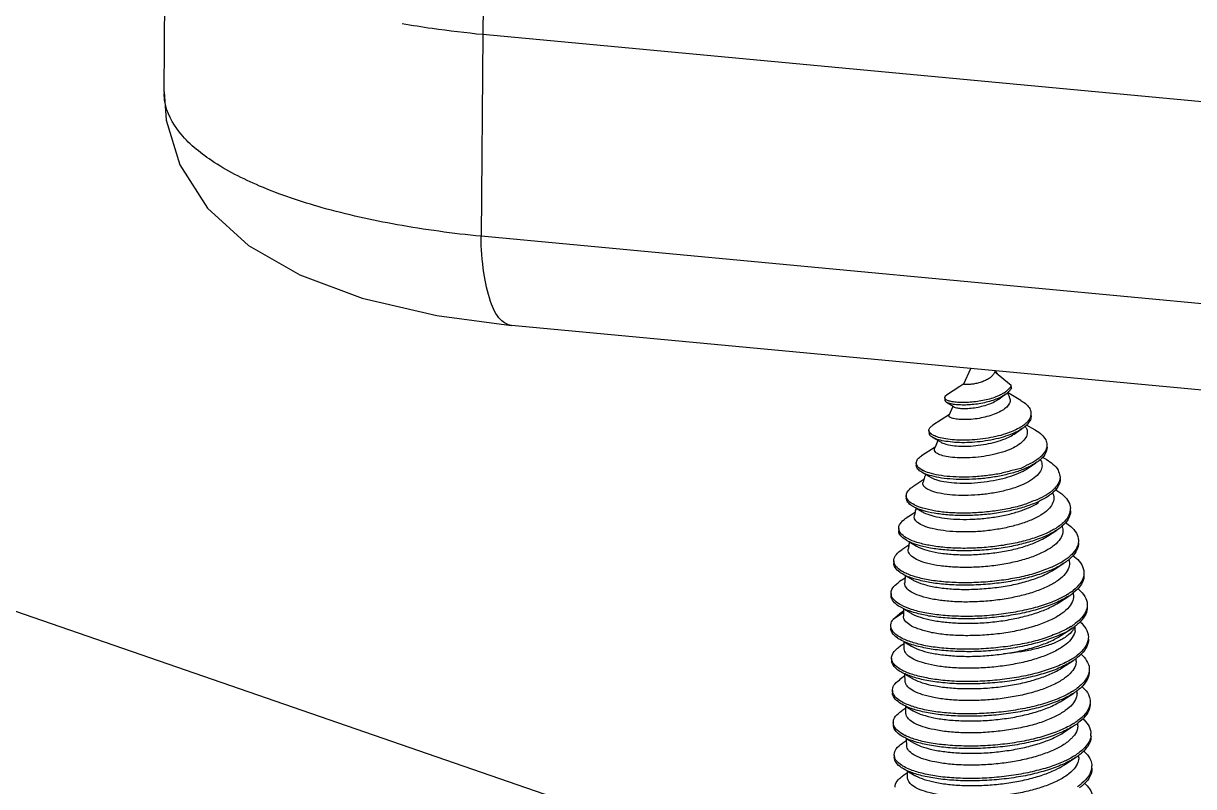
# Model space of a CAD drawing. Header units: millimetres. Extents: x 1779 to 2074, y -741 to -536.
# Drawn here: x 1833.53 to 1845.81, y -717.21 to -709.2 of the extents above; entities that cross this region are included whole.
import ezdxf

# ---------------------------------------------------------------- set-up
doc = ezdxf.new("R2010")
doc.units = ezdxf.units.MM
doc.layers.add('3_ALL_AXES', color=7, linetype='Continuous')
doc.layers.add('from', color=7, linetype='Continuous', lineweight=13)
doc.styles.get("Standard").update_dxf_attribs({"font": 'txt', "bigfont": 'gbcbig.shx'})
doc.dimstyles.new('ISO', dxfattribs={"dimscale": 0.6, "dimtxt": 2.5, "dimasz": 2.5, "dimexe": 1.25, "dimexo": 0.625, "dimtad": 0, "dimdsep": 46, "dimtxsty": 'Standard', "dimblk": 'OPEN', "dimcen": 0, "dimclrd": 4, "dimclre": 4, "dimadec": 0, "dimazin": 0, "dimtfac": 1, "dimtofl": 0, "dimtmove": 0, "dimatfit": 3, "dimfxl": 1, "dimarcsym": 0})

# ---------------------------------------------------------------- blocks, each defined once
blk = doc.blocks.new('_Open')
at = {"color": 0, "linetype": 'ByBlock', "lineweight": -2}
for p, q in [((-1, 0.1667), (0, 0)), ((-1, -0.1667), (0, 0)), ((0, 0), (-1, 0))]:
    blk.add_line(p, q, dxfattribs=at)

msp = doc.modelspace()

# ---------------------------------------------------------------- linework, layer by layer
at = {"color": 7, "linetype": 'Continuous'}
for p, q in [((1835.01, -709.919), (1835.028, -707.801)), ((1838.353, -709.312), (1838.334, -711.432)), ((1838.353, -709.312), (1888.547, -714.012)), ((1888.639, -716.142), (1838.334, -711.432)), ((1888.957, -717.079), (1838.652, -712.369)), ((1843.896, -712.997), (1843.721, -712.854)), ((1843.358, -713.006), (1843.218, -713.098)), ((1843.397, -712.98), (1843.358, -713.006)), ((1843.997, -713.154), (1843.855, -713.072)), ((1843.897, -713.022), (1843.896, -712.997)), ((1843.198, -713.124), (1843.199, -713.15)), ((1843.217, -713.173), (1843.25, -713.193)), ((1843.25, -713.193), (1843.298, -713.222)), ((1843.247, -713.301), (1843.072, -713.415)), ((1844.145, -713.462), (1844.057, -713.412)), ((1843.033, -713.468), (1843.034, -713.493)), ((1843.073, -713.541), (1843.16, -713.593)), ((1843.098, -713.643), (1842.954, -713.736)), ((1842.9, -713.811), (1842.9, -713.836)), ((1844.067, -713.867), (1844.154, -713.81)), ((1844.266, -713.775), (1844.223, -713.751)), ((1842.957, -713.906), (1843.049, -713.96)), ((1842.979, -713.985), (1842.862, -714.061)), ((1842.794, -714.154), (1842.795, -714.179)), ((1842.897, -714.285), (1842.964, -714.323)), ((1842.887, -714.328), (1842.794, -714.389)), ((1842.716, -714.496), (1842.717, -714.521)), ((1844.276, -714.578), (1844.373, -714.515)), ((1842.827, -714.639), (1842.902, -714.682)), ((1842.822, -714.673), (1842.748, -714.72)), ((1842.663, -714.837), (1842.664, -714.863)), ((1844.345, -714.929), (1844.448, -714.862)), ((1842.782, -715.019), (1842.725, -715.055)), ((1842.784, -714.991), (1842.863, -715.037)), ((1842.635, -715.178), (1842.636, -715.204)), ((1844.392, -715.276), (1844.5, -715.206)), ((1842.659, -715.448), (1842.766, -715.376)), ((1842.659, -715.448), (1842.722, -715.394)), ((1842.766, -715.365), (1842.722, -715.394)), ((1842.766, -715.341), (1842.846, -715.387)), ((1842.631, -715.518), (1842.632, -715.544)), ((1844.417, -715.621), (1844.531, -715.546)), ((1842.772, -715.706), (1842.731, -715.732)), ((1842.771, -715.687), (1842.85, -715.733)), ((1842.641, -715.857), (1842.641, -715.883)), ((1844.427, -715.96), (1844.543, -715.885)), ((1842.781, -716.045), (1842.74, -716.071)), ((1842.78, -716.026), (1842.859, -716.072)), ((1842.65, -716.196), (1842.65, -716.221)), ((1844.436, -716.299), (1844.552, -716.224)), ((1842.79, -716.384), (1842.749, -716.41)), ((1842.789, -716.365), (1842.868, -716.41)), ((1842.659, -716.535), (1842.659, -716.56)), ((1844.445, -716.638), (1844.561, -716.562)), ((1842.799, -716.723), (1842.758, -716.749)), ((1842.798, -716.704), (1842.877, -716.749)), ((1842.668, -716.874), (1842.668, -716.899)), ((1844.454, -716.977), (1844.57, -716.901)), ((1844.577, -716.897), (1844.57, -716.901)), ((1842.808, -717.061), (1842.767, -717.088)), ((1842.807, -717.043), (1842.886, -717.088))]:
    msp.add_line(p, q, dxfattribs=at)
for points in [[(1835.01, -709.917), (1835.032, -710.214), (1835.175, -710.682), (1835.466, -711.135), (1835.896, -711.527), (1836.433, -711.836), (1837.086, -712.08), (1837.87, -712.264), (1838.652, -712.369)], [(1843.765, -713.14), (1843.802, -713.114), (1843.832, -713.092)], [(1843.925, -713.507), (1843.976, -713.473), (1844.007, -713.452)]]:
    msp.add_lwpolyline(points, dxfattribs=at)
for centre, radius, start, end in [((1839.332, -698.749), 10.608, 260.0906, 261.8047), ((1839.51, -697.482), 11.887, 261.8256, 264.411), ((1835.589, -709.93), 0.578, 178.947, 180.4915), ((1843.648, -712.801), 0.323, 302.406, 306.4602), ((1843.673, -712.836), 0.28, 306.4952, 308.3265), ((1843.746, -713.033), 0.472, 302.095, 302.4861), ((1843.827, -713.151), 0.329, 307.6381, 308.9496), ((1843.847, -713.199), 0.299, 310.3115, 311.0659), ((1843.199, -713.285), 0.264, 242.5628, 243.4118), ((1843.956, -713.471), 0.371, 308.694, 310.283), ((1843.973, -713.515), 0.346, 310.9973, 311.8483), ((1843.122, -713.582), 0.343, 242.0743, 242.6215), ((1843.929, -713.607), 0.635, 302.052, 302.4549), ((1844.058, -713.79), 0.41, 308.6608, 310.6302), ((1844.075, -713.834), 0.386, 310.795, 311.8042), ((1844.369, -714.291), 0.148, 347.9859, 1.579), ((1844.121, -714.088), 0.474, 308.2567, 310.1066), ((1844.116, -714.106), 0.483, 308.2666, 309.6037), ((1844.144, -714.14), 0.438, 309.6053, 310.9605), ((1844.048, -714.221), 0.733, 302.0908, 302.3936), ((1844.18, -714.411), 0.502, 307.0781, 309.4897), ((1844.196, -714.455), 0.479, 308.7918, 310.0077), ((1844.139, -714.626), 0.661, 301.9015, 306.0939), ((1844.184, -714.688), 0.585, 306.1483, 308.0979), ((1844.157, -714.676), 0.631, 302.9574, 307.2621), ((1844.194, -714.726), 0.569, 307.3197, 308.3565), ((1844.111, -714.873), 0.772, 302.1032, 302.4429), ((1844.143, -714.923), 0.712, 302.4215, 304.2335), ((1844.17, -714.988), 0.665, 302.9099, 305.579), ((1844.202, -715.009), 0.608, 304.2161, 307.0299), ((1844.217, -715.055), 0.583, 305.6113, 307.0659), ((1844.244, -715.09), 0.539, 307.0652, 308.6938), ((1844.399, -715.467), 0.174, 325.0887, 330.1043), ((1844.422, -715.547), 0.146, 350.838, 1.826), ((1844.162, -715.273), 0.699, 301.9261, 304.4175), ((1844.182, -715.327), 0.665, 302.9721, 305.5126), ((1844.201, -715.331), 0.629, 304.4271, 306.6197), ((1844.209, -715.367), 0.617, 305.5332, 306.5701), ((1844.428, -715.884), 0.148, 357.7287, 1.1511), ((1842.995, -715.52), 0.525, 242.277, 242.63), ((1844.139, -715.561), 0.759, 302.1029, 302.9979), ((1844.163, -715.598), 0.715, 302.9934, 303.9969), ((1844.182, -715.652), 0.681, 302.9274, 305.319), ((1844.213, -715.672), 0.626, 303.9646, 306.646), ((1844.23, -715.72), 0.598, 305.3469, 306.679), ((1844.439, -716.223), 0.147, 357.6741, 1.1644), ((1844.222, -716.012), 0.625, 304.3828, 306.662), ((1844.18, -715.951), 0.698, 301.8938, 304.3742), ((1844.202, -716.008), 0.661, 302.961, 305.5061), ((1844.231, -716.049), 0.611, 305.5276, 306.5985), ((1844.447, -716.562), 0.148, 357.7167, 1.162), ((1843.01, -716.204), 0.518, 242.2442, 243.335), ((1844.569, -716.652), 0.163, 352.3367, 1.0701), ((1844.161, -716.246), 0.751, 302.1085, 302.7358), ((1844.173, -716.265), 0.729, 302.7345, 303.6458), ((1844.244, -716.392), 0.605, 305.3297, 306.6438), ((1844.197, -716.326), 0.686, 303.6367, 304.9448), ((1844.223, -716.362), 0.641, 304.9557, 305.3383), ((1844.459, -716.9), 0.145, 359.8364, 1.169), ((1844.584, -716.993), 0.158, 352.7893, 1.9508), ((1844.242, -716.693), 0.621, 304.3336, 306.6947)]:
    msp.add_arc(centre, radius, start, end, dxfattribs=at)
for points, start_tangent, end_tangent in [([(1838.626, -708.194), (1838.516, -708.367), (1838.426, -708.639), (1838.369, -708.97), (1838.353, -709.312)], (-0.708386, -0.705825), (0.01735, -0.999849)), ([(1838.334, -711.432), (1837.453, -711.31), (1836.669, -711.132), (1836.011, -710.904), (1835.505, -710.636), (1835.169, -710.337), (1835.018, -710.02), (1835.011, -709.935)], (-0.994958, 0.100293), (-0.008617, 0.999963)), ([(1838.652, -712.368), (1838.541, -712.308), (1838.435, -712.116), (1838.364, -711.814), (1838.334, -711.432)], (-0.990413, 0.138138), (-0.01735, 0.999849)), ([(1843.721, -712.854), (1843.708, -712.882), (1843.683, -712.909), (1843.648, -712.933), (1843.605, -712.953), (1843.557, -712.969), (1843.51, -712.98), (1843.467, -712.986), (1843.432, -712.988), (1843.408, -712.986)], (-0.212701, -0.977117), (-0.992504, 0.122211)), ([(1843.408, -712.986), (1843.398, -712.982), (1843.398, -712.98)], (-0.992504, 0.122211), (0.492333, 0.870407)), ([(1843.821, -713.074), (1843.793, -713.09), (1843.751, -713.11)], (-0.843759, -0.536721), (-0.922001, -0.387187)), ([(1843.857, -713.074), (1843.841, -713.087), (1843.832, -713.092)], (-0.753329, -0.657644), (-0.822633, -0.568572)), ([(1843.875, -713.029), (1843.847, -713.056)], (-0.657857, -0.753143), (-0.784277, -0.620411)), ([(1843.897, -713.022), (1843.876, -713.055), (1843.857, -713.074)], (-0.404676, -0.91446), (-0.753329, -0.657644)), ([(1843.896, -712.997), (1843.875, -713.029)], (-0.404676, -0.91446), (-0.657857, -0.753143)), ([(1843.198, -713.124), (1843.198, -713.121), (1843.21, -713.103), (1843.218, -713.098)], (-0.092171, 0.995743), (0.831569, 0.555421)), ([(1843.227, -713.153), (1843.204, -713.138), (1843.198, -713.124)], (-0.924746, 0.380584), (-0.092171, 0.995743)), ([(1843.217, -713.173), (1843.205, -713.163), (1843.199, -713.15)], (-0.867523, 0.497397), (-0.092171, 0.995743)), ([(1843.832, -713.092), (1843.793, -713.116), (1843.735, -713.142), (1843.669, -713.164), (1843.597, -713.182), (1843.523, -713.194), (1843.449, -713.201), (1843.38, -713.202), (1843.318, -713.199), (1843.266, -713.19), (1843.228, -713.178), (1843.217, -713.173)], (-0.822633, -0.568572), (-0.867523, 0.497397)), ([(1843.751, -713.11), (1843.735, -713.117), (1843.668, -713.139), (1843.597, -713.156), (1843.522, -713.168), (1843.448, -713.175), (1843.379, -713.177), (1843.317, -713.173), (1843.265, -713.165), (1843.227, -713.153)], (-0.922001, -0.387187), (-0.924746, 0.380584)), ([(1843.877, -713.183), (1843.849, -713.223), (1843.801, -713.259), (1843.737, -713.292), (1843.661, -713.318), (1843.579, -713.338), (1843.495, -713.351), (1843.415, -713.355), (1843.346, -713.353), (1843.291, -713.345), (1843.256, -713.332), (1843.242, -713.315), (1843.244, -713.308)], (-0.415835, -0.90944), (0.451791, 0.892124)), ([(1843.298, -713.223), (1843.322, -713.231), (1843.366, -713.237), (1843.425, -713.238), (1843.493, -713.233), (1843.566, -713.22), (1843.639, -713.2), (1843.705, -713.174), (1843.76, -713.143), (1843.765, -713.14)], (0.758631, -0.651521), (0.812091, 0.58353)), ([(1843.875, -713.108), (1843.875, -713.109), (1843.885, -713.146), (1843.877, -713.183)], (0.468785, -0.883312), (-0.415835, -0.90944)), ([(1843.997, -713.154), (1844.019, -713.167), (1844.066, -713.207), (1844.095, -713.251), (1844.103, -713.288)], (0.865688, -0.500584), (0.031612, -0.9995)), ([(1844.104, -713.314), (1844.104, -713.322), (1844.091, -713.368), (1844.055, -713.414), (1844.044, -713.425)], (0.031612, -0.9995), (-0.753935, -0.656949)), ([(1844.103, -713.288), (1844.103, -713.296), (1844.09, -713.343)], (0.031612, -0.9995), (-0.464042, -0.885813)), ([(1843.033, -713.468), (1843.033, -713.463), (1843.049, -713.434), (1843.072, -713.415)], (-0.060872, 0.998146), (0.842295, 0.539017)), ([(1844.052, -713.442), (1844.058, -713.454), (1844.063, -713.505), (1844.04, -713.556), (1843.992, -713.605), (1843.92, -713.65), (1843.829, -713.688), (1843.723, -713.719), (1843.608, -713.741), (1843.491, -713.754), (1843.379, -713.757), (1843.278, -713.752), (1843.194, -713.738), (1843.133, -713.717), (1843.097, -713.691)], (0.44833, -0.893868), (-0.561926, 0.827188)), ([(1843.997, -713.433), (1843.925, -713.471), (1843.913, -713.476)], (-0.847164, -0.531331), (-0.919358, -0.393421)), ([(1844.028, -713.411), (1843.999, -713.432)], (-0.791816, -0.61076), (-0.843518, -0.537102)), ([(1844.041, -713.427), (1844.007, -713.452)], (-0.762519, -0.646966), (-0.833654, -0.552287)), ([(1844.09, -713.343), (1844.055, -713.388), (1844.034, -713.407)], (-0.464042, -0.885813), (-0.777629, -0.628723)), ([(1843.043, -713.492), (1843.033, -713.468)], (-0.589965, 0.807428), (-0.060872, 0.998146)), ([(1843.072, -713.541), (1843.044, -713.518), (1843.034, -713.493)], (-0.873709, 0.48645), (-0.060872, 0.998146)), ([(1843.077, -713.519), (1843.043, -713.492)], (-0.887504, 0.4608), (-0.589965, 0.807428)), ([(1844.007, -713.452), (1844, -713.457), (1843.926, -713.496), (1843.837, -713.53), (1843.735, -713.558), (1843.627, -713.579), (1843.515, -713.592), (1843.405, -713.597), (1843.302, -713.594), (1843.21, -713.583), (1843.134, -713.567), (1843.078, -713.544), (1843.072, -713.541)], (-0.833654, -0.552287), (-0.873709, 0.48645)), ([(1843.913, -713.476), (1843.836, -713.505), (1843.735, -713.533), (1843.626, -713.553), (1843.514, -713.566), (1843.404, -713.571), (1843.301, -713.568), (1843.209, -713.558), (1843.133, -713.541), (1843.081, -713.521)], (-0.919358, -0.393421), (-0.894234, 0.447599)), ([(1843.16, -713.594), (1843.179, -713.602), (1843.239, -713.62), (1843.32, -713.631), (1843.417, -713.634), (1843.523, -713.628), (1843.632, -713.612), (1843.736, -713.588), (1843.831, -713.556), (1843.91, -713.517), (1843.925, -713.507)], (0.86962, -0.493722), (0.830616, 0.556846)), ([(1844.145, -713.462), (1844.151, -713.465), (1844.216, -713.514), (1844.257, -713.568), (1844.27, -713.62)], (0.86633, -0.499472), (0.030405, -0.999538)), ([(1843.097, -713.691), (1843.09, -713.663), (1843.091, -713.659)], (-0.561926, 0.827188), (0.330686, 0.943741)), ([(1844.268, -713.644), (1844.255, -713.682), (1844.212, -713.738), (1844.196, -713.753)], (-0.186028, -0.982545), (-0.762768, -0.646672)), ([(1844.271, -713.645), (1844.271, -713.65), (1844.256, -713.707), (1844.213, -713.764), (1844.204, -713.772)], (0.030405, -0.999538), (-0.74489, -0.667187)), ([(1844.27, -713.62), (1844.27, -713.625), (1844.268, -713.644)], (0.030405, -0.999538), (-0.186028, -0.982545)), ([(1842.9, -713.811), (1842.9, -713.81), (1842.914, -713.771), (1842.954, -713.736)], (-0.030336, 0.99954), (0.84656, 0.532294)), ([(1842.916, -713.849), (1842.9, -713.811)], (-0.628085, 0.778145), (-0.030336, 0.99954)), ([(1844.154, -713.81), (1844.143, -713.817), (1844.05, -713.865), (1843.936, -713.907), (1843.807, -713.94), (1843.669, -713.965), (1843.526, -713.979), (1843.385, -713.984), (1843.253, -713.978), (1843.135, -713.963), (1843.037, -713.94), (1842.963, -713.91), (1842.957, -713.906)], (-0.836656, -0.547728), (-0.872169, 0.489205)), ([(1844.143, -713.791), (1844.052, -713.838)], (-0.849313, -0.52789), (-0.91621, -0.400699)), ([(1844.188, -713.76), (1844.143, -713.791)], (-0.780407, -0.625272), (-0.849313, -0.52789)), ([(1844.2, -713.776), (1844.154, -713.81)], (-0.754718, -0.65605), (-0.836656, -0.547728)), ([(1844.21, -713.789), (1844.213, -713.797), (1844.217, -713.853), (1844.193, -713.91)], (0.374118, -0.927381), (-0.571022, -0.820935)), ([(1844.266, -713.775), (1844.333, -713.822), (1844.387, -713.884), (1844.407, -713.949), (1844.408, -713.953)], (0.86696, -0.498378), (0.023168, -0.999732)), ([(1842.957, -713.906), (1842.916, -713.874), (1842.9, -713.836)], (-0.872169, 0.489205), (-0.030336, 0.99954)), ([(1842.962, -713.884), (1842.916, -713.849)], (-0.883549, 0.468338), (-0.628085, 0.778145)), ([(1844.052, -713.838), (1844.049, -713.84), (1843.936, -713.881), (1843.807, -713.915), (1843.668, -713.939), (1843.525, -713.954), (1843.384, -713.958), (1843.252, -713.953), (1843.134, -713.938), (1843.036, -713.915), (1842.965, -713.886)], (-0.91621, -0.400699), (-0.887982, 0.459878)), ([(1844.193, -713.91), (1844.138, -713.966), (1844.055, -714.019), (1843.95, -714.064), (1843.828, -714.1), (1843.69, -714.128), (1843.547, -714.145), (1843.408, -714.151), (1843.28, -714.147), (1843.165, -714.132), (1843.073, -714.109), (1843.009, -714.08), (1842.974, -714.046), (1842.971, -714.011)], (-0.571022, -0.820935), (0.236809, 0.971556)), ([(1843.049, -713.96), (1843.104, -713.984), (1843.19, -714.005), (1843.296, -714.018), (1843.415, -714.022), (1843.544, -714.016), (1843.678, -713.999), (1843.806, -713.973), (1843.921, -713.938), (1844.02, -713.895), (1844.067, -713.867)], (0.867705, -0.497079), (0.834648, 0.550784)), ([(1844.406, -713.978), (1844.394, -714.015), (1844.348, -714.08), (1844.326, -714.101)], (-0.165005, -0.986293), (-0.75878, -0.651347)), ([(1844.408, -713.978), (1844.395, -714.041), (1844.349, -714.106), (1844.332, -714.121)], (0.023168, -0.999732), (-0.745393, -0.666626)), ([(1844.408, -713.953), (1844.406, -713.978)], (0.023168, -0.999732), (-0.165005, -0.986293)), ([(1842.795, -714.154), (1842.807, -714.113), (1842.854, -714.066), (1842.862, -714.061)], (-0.002797, 0.999996), (0.841647, 0.540028)), ([(1842.819, -714.207), (1842.795, -714.161), (1842.795, -714.154)], (-0.679478, 0.733696), (-0.002797, 0.999996)), ([(1842.866, -714.267), (1842.82, -714.232), (1842.796, -714.186), (1842.795, -714.179)], (-0.870644, 0.491914), (-0.002797, 0.999996)), ([(1844.276, -714.164), (1844.27, -714.168), (1844.163, -714.224), (1844.032, -714.272), (1843.882, -714.311), (1843.72, -714.34), (1843.552, -714.357), (1843.386, -714.362), (1843.229, -714.355), (1843.089, -714.337), (1842.97, -714.31), (1842.879, -714.274), (1842.866, -714.267)], (-0.83784, -0.545916), (-0.870644, 0.491914)), ([(1844.266, -714.145), (1844.169, -714.196)], (-0.847563, -0.530696), (-0.91321, -0.407489)), ([(1844.315, -714.11), (1844.27, -714.142)], (-0.780715, -0.624887), (-0.84381, -0.536642)), ([(1844.327, -714.126), (1844.276, -714.164)], (-0.757018, -0.653394), (-0.83784, -0.545916)), ([(1844.337, -714.139), (1844.34, -714.149), (1844.339, -714.209), (1844.309, -714.269)], (0.304227, -0.9526), (-0.601042, -0.799217)), ([(1844.362, -714.094), (1844.406, -714.121), (1844.475, -714.184), (1844.512, -714.252), (1844.517, -714.287)], (0.866577, -0.499044), (0.026766, -0.999642)), ([(1842.878, -714.249), (1842.819, -714.207)], (-0.890747, 0.4545), (-0.679478, 0.733696)), ([(1844.169, -714.196), (1844.163, -714.198), (1844.031, -714.247), (1843.881, -714.286), (1843.719, -714.314), (1843.551, -714.331), (1843.385, -714.336), (1843.229, -714.33), (1843.088, -714.312), (1842.969, -714.284), (1842.878, -714.249)], (-0.91321, -0.407489), (-0.890747, 0.4545)), ([(1844.309, -714.269), (1844.249, -714.328), (1844.16, -714.383), (1844.046, -714.432), (1843.915, -714.472), (1843.769, -714.503), (1843.617, -714.524), (1843.465, -714.533), (1843.318, -714.532), (1843.184, -714.52), (1843.068, -714.499), (1842.978, -714.47), (1842.914, -714.435), (1842.882, -714.395), (1842.88, -714.363)], (-0.601042, -0.799217), (0.181243, 0.983438)), ([(1842.963, -714.323), (1842.998, -714.34), (1843.085, -714.368), (1843.196, -714.389), (1843.323, -714.4), (1843.462, -714.401), (1843.609, -714.391), (1843.758, -714.371), (1843.898, -714.341), (1844.022, -714.302), (1844.129, -714.256), (1844.184, -714.224)], (0.863834, -0.503776), (0.836419, 0.548091)), ([(1842.716, -714.496), (1842.725, -714.458), (1842.769, -714.407), (1842.794, -714.389)], (-0.004129, 0.999991), (0.838145, 0.545448)), ([(1844.514, -714.322), (1844.481, -714.392), (1844.426, -714.45)], (-0.209407, -0.977829), (-0.764605, -0.644499)), ([(1844.518, -714.313), (1844.514, -714.348), (1844.482, -714.417), (1844.431, -714.471)], (0.026766, -0.999642), (-0.755047, -0.655671)), ([(1842.72, -714.519), (1842.718, -714.509), (1842.716, -714.496)], (-0.326457, 0.945212), (-0.004129, 0.999991)), ([(1842.799, -714.623), (1842.747, -714.584), (1842.718, -714.535), (1842.717, -714.521)], (-0.869374, 0.494155), (-0.004129, 0.999991)), ([(1842.811, -714.604), (1842.747, -714.559), (1842.72, -714.519)], (-0.886212, 0.463279), (-0.326458, 0.945212)), ([(1844.373, -714.515), (1844.317, -714.548), (1844.191, -714.604), (1844.043, -714.651), (1843.877, -714.689), (1843.701, -714.715), (1843.522, -714.729), (1843.346, -714.731), (1843.18, -714.721), (1843.032, -714.7), (1842.908, -714.669), (1842.811, -714.63), (1842.799, -714.623)], (-0.837947, -0.545752), (-0.869374, 0.494155)), ([(1844.263, -714.549), (1844.19, -714.578), (1844.042, -714.626), (1843.876, -714.663), (1843.7, -714.689), (1843.521, -714.703), (1843.345, -714.705), (1843.18, -714.695), (1843.032, -714.674), (1842.907, -714.643), (1842.811, -714.604)], (-0.910581, -0.41333), (-0.886212, 0.463279)), ([(1844.362, -714.496), (1844.316, -714.522), (1844.263, -714.549)], (-0.848913, -0.528533), (-0.910581, -0.41333)), ([(1844.414, -714.46), (1844.362, -714.496)], (-0.785013, -0.61948), (-0.848913, -0.528533)), ([(1844.415, -714.485), (1844.373, -714.515)], (-0.785013, -0.61948), (-0.837947, -0.545752)), ([(1844.435, -714.489), (1844.434, -714.556), (1844.398, -714.623)], (0.226948, -0.973907), (-0.619117, -0.785298)), ([(1844.464, -714.434), (1844.521, -714.477), (1844.579, -714.547), (1844.601, -714.621), (1844.601, -714.622)], (0.839441, -0.54345), (0.025845, -0.999666)), ([(1844.398, -714.623), (1844.33, -714.687), (1844.23, -714.747), (1844.105, -714.799), (1843.961, -714.842), (1843.799, -714.875), (1843.627, -714.897), (1843.458, -714.906), (1843.298, -714.903), (1843.149, -714.889), (1843.02, -714.864), (1842.92, -714.83), (1842.853, -714.79), (1842.818, -714.745), (1842.816, -714.715)], (-0.619117, -0.785298), (0.124462, 0.992224)), ([(1842.902, -714.682), (1842.94, -714.701), (1843.036, -714.733), (1843.159, -714.757), (1843.303, -714.77), (1843.459, -714.773), (1843.623, -714.763), (1843.786, -714.743), (1843.943, -714.711), (1844.085, -714.669), (1844.207, -714.617), (1844.276, -714.578)], (0.864745, -0.502211), (0.837156, 0.546965)), ([(1844.599, -714.647), (1844.584, -714.697), (1844.53, -714.77), (1844.499, -714.799)], (-0.141724, -0.989906), (-0.771496, -0.636235)), ([(1844.601, -714.648), (1844.585, -714.722), (1844.531, -714.796), (1844.503, -714.821)], (0.025845, -0.999666), (-0.765902, -0.642958)), ([(1844.601, -714.622), (1844.599, -714.647)], (0.025845, -0.999666), (-0.141724, -0.989906)), ([(1842.663, -714.837), (1842.664, -714.825), (1842.691, -714.769), (1842.748, -714.72)], (-0.048562, 0.99882), (0.842572, 0.538583)), ([(1844.543, -714.78), (1844.61, -714.841), (1844.652, -714.917), (1844.659, -714.958)], (0.808825, -0.58805), (0.027743, -0.999615)), ([(1842.676, -714.88), (1842.663, -714.837)], (-0.482755, 0.875756), (-0.048562, 0.99882)), ([(1842.754, -714.974), (1842.727, -714.957), (1842.677, -714.905), (1842.664, -714.863)], (-0.865693, 0.500576), (-0.048562, 0.99882)), ([(1842.765, -714.955), (1842.726, -714.931), (1842.676, -714.88)], (-0.880583, 0.473892), (-0.482755, 0.875756)), ([(1844.448, -714.862), (1844.442, -714.866), (1844.321, -714.93), (1844.172, -714.985), (1844.002, -715.03), (1843.818, -715.063), (1843.625, -715.084), (1843.433, -715.092), (1843.249, -715.087), (1843.08, -715.07), (1842.933, -715.041), (1842.814, -715.003), (1842.754, -714.974)], (-0.838784, -0.544465), (-0.865693, 0.500576)), ([(1844.33, -714.9), (1844.32, -714.904), (1844.172, -714.959), (1844.002, -715.005), (1843.817, -715.038), (1843.625, -715.059), (1843.433, -715.067), (1843.249, -715.062), (1843.079, -715.045), (1842.932, -715.016), (1842.813, -714.978), (1842.765, -714.955)], (-0.911362, -0.411606), (-0.880583, 0.473892)), ([(1844.438, -714.843), (1844.33, -714.9)], (-0.847204, -0.531267), (-0.911362, -0.411606)), ([(1844.483, -714.812), (1844.441, -714.84)], (-0.797584, -0.603208), (-0.844385, -0.535737)), ([(1844.495, -714.828), (1844.448, -714.862)], (-0.779373, -0.626561), (-0.838784, -0.544465)), ([(1844.505, -714.84), (1844.5, -714.907), (1844.462, -714.974)], (0.15574, -0.987798), (-0.630985, -0.775795)), ([(1844.462, -714.974), (1844.393, -715.038), (1844.292, -715.099), (1844.165, -715.153), (1844.02, -715.197), (1843.863, -715.231), (1843.693, -715.255), (1843.521, -715.267), (1843.356, -715.268), (1843.204, -715.258), (1843.068, -715.238), (1842.952, -715.209), (1842.864, -715.173), (1842.805, -715.131), (1842.779, -715.086), (1842.778, -715.067)], (-0.630985, -0.775795), (0.080916, 0.996721)), ([(1842.863, -715.037), (1842.897, -715.054), (1843, -715.09), (1843.134, -715.117), (1843.29, -715.133), (1843.456, -715.136), (1843.633, -715.127), (1843.812, -715.106), (1843.982, -715.072), (1844.133, -715.028), (1844.264, -714.974), (1844.345, -714.929)], (0.865961, -0.500112), (0.837582, 0.546311)), ([(1844.656, -714.995), (1844.619, -715.073), (1844.545, -715.148)], (-0.202033, -0.979379), (-0.786841, -0.617156)), ([(1844.659, -714.984), (1844.656, -715.021), (1844.62, -715.099), (1844.547, -715.172)], (0.027743, -0.999615), (-0.784127, -0.6206)), ([(1844.659, -714.958), (1844.656, -714.995)], (0.027743, -0.999615), (-0.202033, -0.979379)), ([(1842.636, -715.178), (1842.644, -715.137), (1842.692, -715.08), (1842.725, -715.055)], (-0.006443, 0.999979), (0.838011, 0.545654)), ([(1844.592, -715.127), (1844.604, -715.137), (1844.668, -715.212), (1844.693, -715.291), (1844.693, -715.295)], (0.779808, -0.626019), (0.024065, -0.99971)), ([(1842.639, -715.201), (1842.637, -715.195), (1842.636, -715.178)], (-0.286098, 0.9582), (-0.006443, 0.999979)), ([(1842.731, -715.321), (1842.671, -715.276), (1842.638, -715.22), (1842.636, -715.204)], (-0.869446, 0.494028), (-0.006443, 0.999979)), ([(1842.743, -715.302), (1842.671, -715.251), (1842.639, -715.201)], (-0.884131, 0.467239), (-0.286098, 0.9582)), ([(1844.5, -715.206), (1844.434, -715.244), (1844.293, -715.306), (1844.126, -715.359), (1843.94, -715.4), (1843.742, -715.428), (1843.54, -715.443), (1843.343, -715.444), (1843.157, -715.432), (1842.992, -715.408), (1842.852, -715.372), (1842.743, -715.328), (1842.731, -715.321)], (-0.83848, -0.544932), (-0.869446, 0.494028)), ([(1844.379, -715.246), (1844.292, -715.281), (1844.125, -715.333), (1843.939, -715.374), (1843.741, -715.403), (1843.54, -715.418), (1843.342, -715.419), (1843.157, -715.407), (1842.991, -715.382), (1842.851, -715.347), (1842.743, -715.302)], (-0.910921, -0.41258), (-0.884131, 0.467239)), ([(1842.846, -715.387), (1842.854, -715.392), (1842.944, -715.429), (1843.062, -715.459), (1843.201, -715.48), (1843.356, -715.49), (1843.525, -715.49), (1843.701, -715.478), (1843.874, -715.454), (1844.036, -715.419), (1844.184, -715.375), (1844.314, -715.32), (1844.392, -715.276)], (0.869488, -0.493953), (0.837934, 0.545771)), ([(1844.489, -715.187), (1844.434, -715.219), (1844.379, -715.246)], (-0.848353, -0.529431), (-0.910921, -0.41258)), ([(1844.549, -715.193), (1844.542, -715.252), (1844.502, -715.321)], (0.081323, -0.996688), (-0.639221, -0.769023)), ([(1844.502, -715.321), (1844.427, -715.389), (1844.321, -715.452), (1844.187, -715.507), (1844.032, -715.553), (1843.862, -715.588), (1843.684, -715.611), (1843.504, -715.621), (1843.331, -715.62), (1843.17, -715.607), (1843.029, -715.583), (1842.915, -715.549), (1842.831, -715.509), (1842.78, -715.462), (1842.766, -715.418)], (-0.639221, -0.769023), (-0.02255, 0.999746)), ([(1844.691, -715.32), (1844.676, -715.371), (1844.62, -715.45), (1844.568, -715.495)], (-0.13362, -0.991033), (-0.797906, -0.602782)), ([(1844.694, -715.32), (1844.677, -715.397), (1844.62, -715.475), (1844.581, -715.511)], (0.024065, -0.99971), (-0.780383, -0.625301)), ([(1844.693, -715.295), (1844.691, -715.32)], (0.024065, -0.99971), (-0.13362, -0.991033)), ([(1842.632, -715.518), (1842.632, -715.507), (1842.659, -715.448)], (-0.04591, 0.998946), (0.629691, 0.776846)), ([(1842.646, -715.565), (1842.632, -715.518)], (-0.498315, 0.866996), (-0.04591, 0.998946)), ([(1844.521, -715.527), (1844.401, -715.59)], (-0.847089, -0.531451), (-0.91363, -0.406546)), ([(1844.562, -715.525), (1844.558, -715.538)], (-0.281577, -0.959539), (-0.387105, -0.922036)), ([(1844.618, -715.476), (1844.652, -715.51), (1844.697, -715.587), (1844.705, -715.633)], (0.751645, -0.659567), (0.029368, -0.999569)), ([(1842.729, -715.663), (1842.701, -715.646), (1842.647, -715.591), (1842.632, -715.544)], (-0.866024, 0.500003), (-0.04591, 0.998946)), ([(1842.74, -715.644), (1842.7, -715.62), (1842.646, -715.565)], (-0.879841, 0.475268), (-0.498315, 0.866996)), ([(1844.531, -715.546), (1844.526, -715.55), (1844.397, -715.618), (1844.239, -715.676), (1844.058, -715.724), (1843.862, -715.76), (1843.657, -715.782), (1843.453, -715.79), (1843.257, -715.784), (1843.077, -715.766), (1842.921, -715.735), (1842.794, -715.695), (1842.729, -715.663)], (-0.83913, -0.543931), (-0.866024, 0.500003)), ([(1844.401, -715.59), (1844.396, -715.592), (1844.238, -715.651), (1844.058, -715.699), (1843.861, -715.734), (1843.657, -715.756), (1843.452, -715.765), (1843.257, -715.759), (1843.077, -715.741), (1842.92, -715.71), (1842.793, -715.669), (1842.74, -715.644)], (-0.91363, -0.406546), (-0.879841, 0.475268)), ([(1844.566, -715.57), (1844.536, -715.642), (1844.471, -715.711), (1844.374, -715.775), (1844.249, -715.832), (1844.101, -715.881), (1843.936, -715.919), (1843.759, -715.946), (1843.58, -715.961), (1843.404, -715.964), (1843.238, -715.955), (1843.09, -715.935), (1842.965, -715.905), (1842.869, -715.867), (1842.804, -715.822), (1842.775, -715.774), (1842.773, -715.76)], (-0.160604, -0.987019), (-0.005668, 0.999984)), ([(1843.814, -715.813), (1843.987, -715.782), (1844.148, -715.74), (1844.289, -715.688), (1844.406, -715.628), (1844.417, -715.621)], (0.990143, 0.140062), (0.838901, 0.544284)), ([(1844.541, -715.567), (1844.484, -715.624), (1844.437, -715.655)], (-0.571433, -0.820648), (-0.86332, -0.504658)), ([(1844.558, -715.538), (1844.55, -715.554)], (-0.387105, -0.922036), (-0.497426, -0.867506)), ([(1844.705, -715.633), (1844.702, -715.667)], (0.029368, -0.999569), (-0.183361, -0.983046)), ([(1842.641, -715.857), (1842.649, -715.818), (1842.694, -715.76), (1842.731, -715.732)], (-0.009334, 0.999956), (0.838018, 0.545643)), ([(1842.85, -715.733), (1842.907, -715.76), (1843.013, -715.794), (1843.147, -715.819), (1843.3, -715.834), (1843.466, -715.839), (1843.64, -715.831), (1843.814, -715.813)], (0.866031, -0.49999), (0.990143, 0.140062)), ([(1844.437, -715.655), (1844.396, -715.677), (1844.28, -715.724), (1844.14, -715.764), (1843.983, -715.793), (1843.814, -715.813)], (-0.86332, -0.504658), (-0.99685, -0.079309)), ([(1844.706, -715.658), (1844.703, -715.693), (1844.667, -715.773), (1844.592, -715.85), (1844.577, -715.862)], (0.029368, -0.999569), (-0.803093, -0.595854)), ([(1844.702, -715.667), (1844.667, -715.747), (1844.591, -715.825), (1844.577, -715.836)], (-0.183361, -0.983046), (-0.802446, -0.596724)), ([(1842.644, -715.88), (1842.643, -715.877), (1842.641, -715.857)], (-0.276638, 0.960974), (-0.009334, 0.999956)), ([(1842.738, -716.002), (1842.68, -715.959), (1842.644, -715.902), (1842.642, -715.883)], (-0.869115, 0.49461), (-0.009334, 0.999956)), ([(1842.751, -715.984), (1842.679, -715.934), (1842.644, -715.88)], (-0.885194, 0.465222), (-0.276638, 0.960974)), ([(1844.543, -715.885), (1844.48, -715.922), (1844.337, -715.986), (1844.167, -716.039), (1843.977, -716.082), (1843.776, -716.111), (1843.57, -716.126), (1843.369, -716.128), (1843.179, -716.116), (1843.009, -716.092), (1842.866, -716.056), (1842.755, -716.011), (1842.738, -716.002)], (-0.838707, -0.544583), (-0.869115, 0.49461)), ([(1844.531, -715.867), (1844.48, -715.896), (1844.413, -715.929)], (-0.848495, -0.529204), (-0.913304, -0.40728)), ([(1844.577, -715.89), (1844.569, -715.934), (1844.528, -716.003)], (-0.039487, -0.99922), (-0.644966, -0.764211)), ([(1844.627, -715.814), (1844.687, -715.885), (1844.714, -715.964), (1844.714, -715.971)], (0.755044, -0.655675), (0.021739, -0.999764)), ([(1844.413, -715.929), (1844.336, -715.96), (1844.166, -716.014), (1843.977, -716.056), (1843.775, -716.085), (1843.569, -716.101), (1843.368, -716.103), (1843.179, -716.091), (1843.009, -716.066), (1842.865, -716.031), (1842.754, -715.986)], (-0.913304, -0.40728), (-0.888043, 0.459759)), ([(1844.528, -716.003), (1844.455, -716.069), (1844.352, -716.13), (1844.221, -716.185), (1844.071, -716.23), (1843.907, -716.265), (1843.735, -716.289), (1843.559, -716.301), (1843.389, -716.302), (1843.229, -716.292), (1843.085, -716.271), (1842.966, -716.241), (1842.874, -716.204), (1842.812, -716.16), (1842.784, -716.111), (1842.782, -716.098)], (-0.644966, -0.764211), (-0.004704, 0.999989)), ([(1842.859, -716.072), (1842.871, -716.078), (1842.963, -716.116), (1843.085, -716.146), (1843.231, -716.167), (1843.391, -716.177), (1843.56, -716.176), (1843.736, -716.163), (1843.91, -716.138), (1844.074, -716.103), (1844.222, -716.058), (1844.349, -716.005), (1844.427, -715.96)], (0.869486, -0.493957), (0.838187, 0.545383)), ([(1844.713, -715.996), (1844.7, -716.044), (1844.645, -716.123), (1844.586, -716.174)], (-0.132968, -0.99112), (-0.801925, -0.597425)), ([(1844.715, -715.997), (1844.7, -716.069), (1844.646, -716.148), (1844.587, -716.2)], (0.021739, -0.999764), (-0.801901, -0.597457)), ([(1844.714, -715.971), (1844.713, -715.996)], (0.021739, -0.999764), (-0.132968, -0.99112)), ([(1842.65, -716.196), (1842.65, -716.188), (1842.674, -716.129), (1842.739, -716.072), (1842.74, -716.071)], (-0.044232, 0.999021), (0.841686, 0.539967)), ([(1842.666, -716.246), (1842.65, -716.196)], (-0.525761, 0.850632), (-0.044232, 0.999021)), ([(1842.747, -716.341), (1842.724, -716.326), (1842.667, -716.271), (1842.65, -716.221)], (-0.866441, 0.499279), (-0.044232, 0.999021)), ([(1842.757, -716.322), (1842.723, -716.301), (1842.666, -716.246)], (-0.879586, 0.47574), (-0.525761, 0.850632)), ([(1844.552, -716.224), (1844.425, -716.292), (1844.269, -716.351), (1844.089, -716.4), (1843.892, -716.436), (1843.688, -716.459), (1843.483, -716.468), (1843.287, -716.463), (1843.106, -716.445), (1842.947, -716.415), (1842.818, -716.375), (1842.747, -716.341)], (-0.839013, -0.544111), (-0.866441, 0.499279)), ([(1844.424, -716.267), (1844.268, -716.326), (1844.088, -716.374), (1843.892, -716.41), (1843.687, -716.433), (1843.483, -716.442), (1843.286, -716.438), (1843.105, -716.42), (1842.947, -716.39), (1842.818, -716.349), (1842.757, -716.322)], (-0.912775, -0.408463), (-0.879586, 0.47574)), ([(1844.542, -716.204), (1844.424, -716.267)], (-0.847071, -0.531479), (-0.912775, -0.408463)), ([(1844.586, -716.229), (1844.577, -716.273), (1844.537, -716.342)], (-0.040418, -0.999183), (-0.644966, -0.764211)), ([(1844.637, -716.155), (1844.666, -716.183), (1844.714, -716.26), (1844.723, -716.31)], (0.749581, -0.661912), (0.031416, -0.999506)), ([(1844.537, -716.342), (1844.463, -716.408), (1844.358, -716.47), (1844.227, -716.525), (1844.079, -716.569), (1843.913, -716.604), (1843.736, -716.628), (1843.557, -716.641), (1843.387, -716.641), (1843.23, -716.63), (1843.087, -716.608), (1842.968, -716.577), (1842.877, -716.539), (1842.819, -716.496), (1842.792, -716.449), (1842.791, -716.437)], (-0.644966, -0.764211), (-0.00644, 0.999979)), ([(1842.868, -716.41), (1842.875, -716.414), (1842.965, -716.452), (1843.085, -716.483), (1843.228, -716.505), (1843.386, -716.515), (1843.556, -716.515), (1843.735, -716.503), (1843.912, -716.479), (1844.076, -716.444), (1844.225, -716.399), (1844.355, -716.345), (1844.436, -716.299)], (0.869473, -0.493981), (0.838163, 0.54542)), ([(1844.724, -716.336), (1844.722, -716.366), (1844.688, -716.446), (1844.615, -716.523), (1844.595, -716.539)], (0.031416, -0.999506), (-0.802794, -0.596257)), ([(1844.721, -716.34), (1844.688, -716.42), (1844.615, -716.498), (1844.595, -716.513)], (-0.155181, -0.987886), (-0.801984, -0.597345)), ([(1844.723, -716.31), (1844.721, -716.34)], (0.031416, -0.999506), (-0.155181, -0.987886)), ([(1842.659, -716.535), (1842.665, -716.499), (1842.709, -716.441), (1842.749, -716.41)], (-0.014476, 0.999895), (0.838305, 0.545202)), ([(1844.645, -716.492), (1844.702, -716.557), (1844.731, -716.636), (1844.732, -716.649)], (0.755128, -0.655577), (0.020054, -0.999799)), ([(1842.662, -716.558), (1842.659, -716.535)], (-0.271633, 0.962401), (-0.014476, 0.999895)), ([(1842.756, -716.68), (1842.701, -716.64), (1842.663, -716.583), (1842.66, -716.56)], (-0.868423, 0.495824), (-0.014476, 0.999895)), ([(1842.769, -716.662), (1842.7, -716.614), (1842.662, -716.558)], (-0.884831, 0.465912), (-0.271633, 0.962401)), ([(1844.561, -716.562), (1844.506, -716.595), (1844.364, -716.66), (1844.195, -716.714), (1844.007, -716.757), (1843.806, -716.787), (1843.6, -716.803), (1843.398, -716.806), (1843.208, -716.795), (1843.037, -716.771), (1842.892, -716.736), (1842.778, -716.692), (1842.756, -716.68)], (-0.838801, -0.544438), (-0.868423, 0.495824)), ([(1844.431, -716.606), (1844.363, -716.634), (1844.195, -716.689), (1844.006, -716.732), (1843.805, -716.762), (1843.6, -716.778), (1843.398, -716.78), (1843.207, -716.769), (1843.036, -716.746), (1842.891, -716.711), (1842.778, -716.666)], (-0.913455, -0.40694), (-0.89354, 0.448983)), ([(1844.549, -716.544), (1844.505, -716.57), (1844.431, -716.606)], (-0.848783, -0.528742), (-0.913455, -0.40694)), ([(1844.595, -716.568), (1844.587, -716.611), (1844.546, -716.681)], (-0.03969, -0.999212), (-0.644966, -0.764211)), ([(1842.668, -716.874), (1842.668, -716.869), (1842.69, -716.81), (1842.752, -716.753), (1842.758, -716.749)], (-0.038222, 0.999269), (0.840971, 0.541079)), ([(1844.46, -716.756), (1844.354, -716.816), (1844.222, -716.868), (1844.072, -716.912), (1843.908, -716.945), (1843.736, -716.968), (1843.563, -716.979), (1843.395, -716.979), (1843.238, -716.969), (1843.096, -716.947), (1842.979, -716.917), (1842.889, -716.88), (1842.829, -716.836), (1842.801, -716.788), (1842.8, -716.776)], (-0.826656, -0.562707), (-0.004999, 0.999988)), ([(1842.877, -716.749), (1842.884, -716.753), (1842.975, -716.791), (1843.094, -716.822), (1843.234, -716.843), (1843.392, -716.854), (1843.563, -716.854), (1843.741, -716.842), (1843.916, -716.818), (1844.079, -716.784), (1844.23, -716.739), (1844.363, -716.684), (1844.445, -716.638)], (0.869705, -0.493571), (0.838151, 0.545438)), ([(1844.546, -716.681), (1844.521, -716.706), (1844.493, -716.731), (1844.46, -716.756)], (-0.644966, -0.764211), (-0.826656, -0.562707)), ([(1844.731, -716.674), (1844.72, -716.717), (1844.667, -716.796), (1844.577, -716.871)], (-0.132075, -0.99124), (-0.832453, -0.554096)), ([(1844.733, -716.674), (1844.72, -716.742), (1844.668, -716.821), (1844.605, -716.877)], (0.020054, -0.999799), (-0.802263, -0.596971)), ([(1842.686, -716.927), (1842.668, -716.874)], (-0.553483, 0.83286), (-0.038222, 0.999269)), ([(1844.655, -716.832), (1844.68, -716.856), (1844.73, -716.933), (1844.741, -716.988)], (0.750317, -0.661078), (0.032944, -0.999457)), ([(1842.766, -717.019), (1842.746, -717.007), (1842.687, -716.952), (1842.668, -716.899)], (-0.866945, 0.498404), (-0.038222, 0.999269)), ([(1842.775, -716.999), (1842.746, -716.981), (1842.686, -716.927)], (-0.8795, 0.475898), (-0.553483, 0.83286)), ([(1844.57, -716.901), (1844.452, -716.965), (1844.297, -717.025), (1844.118, -717.075), (1843.922, -717.112), (1843.718, -717.135), (1843.513, -717.145), (1843.316, -717.141), (1843.134, -717.124), (1842.974, -717.095), (1842.843, -717.055), (1842.766, -717.019)], (-0.838707, -0.544584), (-0.866945, 0.498404)), ([(1844.442, -716.944), (1844.296, -717), (1844.117, -717.049), (1843.922, -717.086), (1843.718, -717.11), (1843.513, -717.12), (1843.315, -717.116), (1843.133, -717.099), (1842.973, -717.069), (1842.842, -717.03), (1842.775, -716.999)], (-0.912753, -0.408511), (-0.8795, 0.475898)), ([(1842.886, -717.088), (1842.893, -717.092), (1842.983, -717.13), (1843.099, -717.16), (1843.24, -717.182), (1843.397, -717.193), (1843.566, -717.193), (1843.74, -717.182), (1843.912, -717.159), (1844.076, -717.126), (1844.227, -717.082), (1844.359, -717.029), (1844.454, -716.977)], (0.869739, -0.493513), (0.838341, 0.545145)), ([(1844.56, -716.882), (1844.451, -716.94), (1844.442, -716.944)], (-0.84703, -0.531545), (-0.912753, -0.408511)), ([(1844.604, -716.901), (1844.595, -716.951), (1844.555, -717.019)], (-0.00283, -0.999996), (-0.644966, -0.764211)), ([(1842.677, -717.212), (1842.682, -717.18), (1842.723, -717.122), (1842.767, -717.087)], (-0.020939, 0.999781), (0.83881, 0.544424)), ([(1844.555, -717.019), (1844.481, -717.086), (1844.376, -717.148), (1844.245, -717.202), (1844.095, -717.247), (1843.93, -717.282), (1843.753, -717.306), (1843.574, -717.318), (1843.403, -717.318), (1843.247, -717.307), (1843.105, -717.286), (1842.985, -717.255), (1842.895, -717.217), (1842.837, -717.173), (1842.81, -717.126), (1842.809, -717.115)], (-0.644966, -0.764211), (-0.006483, 0.999979)), ([(1844.74, -717.013), (1844.709, -717.093), (1844.638, -717.171), (1844.613, -717.191)], (-0.126701, -0.991941), (-0.80162, -0.597834)), ([(1844.742, -717.013), (1844.741, -717.038), (1844.71, -717.119), (1844.639, -717.196), (1844.613, -717.217)], (0.032944, -0.999457), (-0.802544, -0.596592)), ([(1844.663, -717.17), (1844.718, -717.23), (1844.749, -717.309), (1844.75, -717.327)], (0.754749, -0.656014), (0.019426, -0.999811))]:
    msp.add_spline(points, degree=3, dxfattribs=dict(at, start_tangent=start_tangent, end_tangent=end_tangent))
at = {"layer": '3_ALL_AXES', "color": 7, "linetype": 'Continuous'}
for p, q in [((1843.398, -712.98), (1843.473, -712.82)), ((1843.752, -712.879), (1843.734, -712.845)), ((1843.875, -713.108), (1843.856, -713.073)), ((1843.244, -713.308), (1843.287, -713.215)), ((1844.568, -715.542), (1844.567, -715.518)), ((1842.773, -715.76), (1842.771, -715.687)), ((1844.577, -715.881), (1844.576, -715.861)), ((1842.782, -716.098), (1842.78, -716.026)), ((1844.586, -716.22), (1844.585, -716.197)), ((1842.791, -716.437), (1842.789, -716.365)), ((1844.595, -716.559), (1844.594, -716.538)), ((1842.8, -716.776), (1842.798, -716.704)), ((1844.604, -716.897), (1844.603, -716.875)), ((1842.809, -717.115), (1842.807, -717.043))]:
    msp.add_line(p, q, dxfattribs=at)
for centre, radius, start, end in [((1839.828, -715.572), 4.731, 26.7582, 27.0061), ((1847.536, -715.381), 4.766, 158.6078, 158.8194), ((1847.53, -715.379), 4.76, 157.7001, 158.6079), ((1839.774, -715.597), 4.79, 22.1645, 22.3965), ((1847.574, -715.395), 4.807, 162.2526, 162.9492), ((1847.579, -715.396), 4.812, 162.9492, 163.2729), ((1839.738, -715.61), 4.829, 17.7405, 17.9729), ((1847.606, -715.403), 4.84, 166.6399, 167.167), ((1847.609, -715.404), 4.843, 167.167, 167.5885), ((1839.712, -715.617), 4.856, 13.4386, 13.6722), ((1847.63, -715.408), 4.864, 170.9038, 171.3052), ((1847.631, -715.408), 4.865, 171.3052, 171.8083), ((1839.695, -715.621), 4.874, 9.2182, 9.4671), ((1847.65, -715.41), 4.884, 175.3998, 175.9672), ((1847.648, -715.41), 4.882, 175.0798, 175.3998), ((1839.679, -715.623), 4.889, 5.0484, 5.2921), ((1847.646, -715.41), 4.881, 179.4711, 180.086), ((1847.649, -715.41), 4.883, 179.19, 179.4711)]:
    msp.add_arc(centre, radius, start, end, dxfattribs=at)

# ---------------------------------------------------------------- leaders
at = {"layer": 'from'}
msp.add_leader([(1842.713, -718.567), (1815.205, -709.069)], dimstyle='ISO', override={"dimscale": 1, "dimasz": 1.95, "dimexo": 0.125, "dimadec": 2, "dimazin": 2, "dimldrblk": 'Dot'}, dxfattribs=at)

doc.saveas('drawing.dxf')
